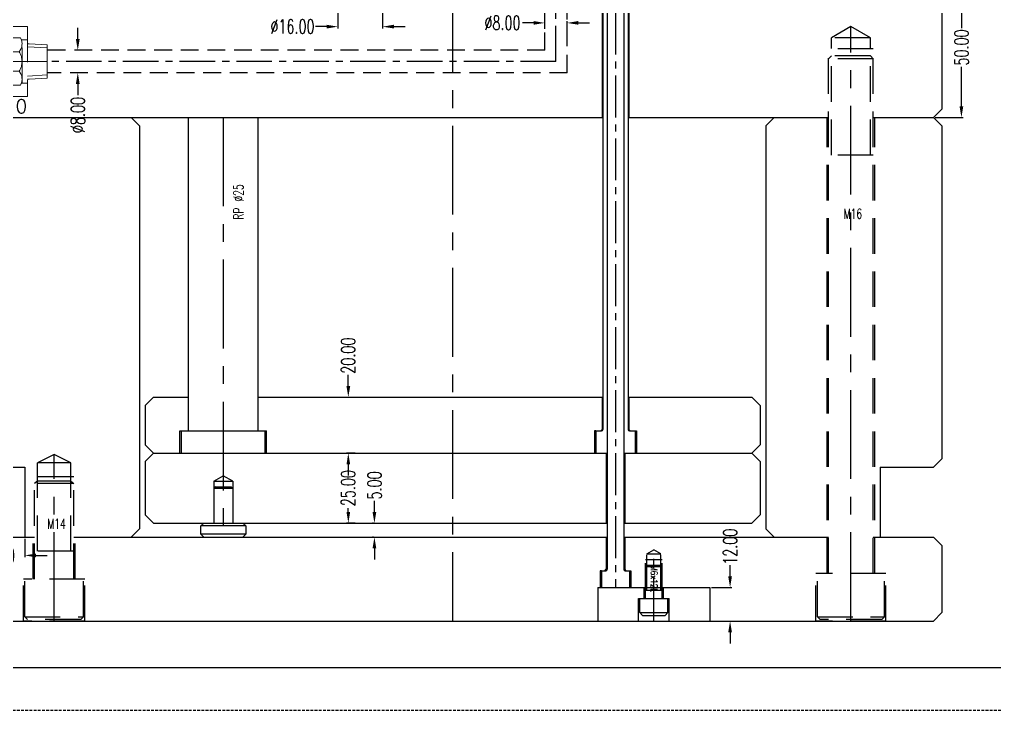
# Model space of a CAD drawing. Header units: inches. Extents: x 157915 to 159347, y -49911 to -48898.
# Drawn here: x 158091.5 to 158440.3, y -49911 to -49664.1 of the extents above; entities that cross this region are included whole.
import ezdxf
from ezdxf.enums import TextEntityAlignment as Align

# ---------------------------------------------------------------- set-up
doc = ezdxf.new("R2010")
doc.units = ezdxf.units.IN
doc.header["$LTSCALE"] = 2
doc.header["$MEASUREMENT"] = 0
doc.header["$PDMODE"] = 3
doc.header["$PDSIZE"] = 0.3125
for name, pattern in [('ACAD_ISO08W100', [36, 24, -3, 6, -3]), ('CENTER', [50.8, 31.75, -6.35, 6.35, -6.35]), ('CENTER2', [1.125, 0.75, -0.125, 0.125, -0.125]), ('DASHED', [0.75, 0.5, -0.25]), ('DASHED2', [0.375, 0.25, -0.125]), ('HIDDEN', [9.525, 6.35, -3.175])]:
    doc.linetypes.add(name, pattern=pattern)
doc.layers.get('0').update_dxf_attribs({"linetype": 'CONTINUOUS'})
doc.layers.get('Defpoints').update_dxf_attribs({"linetype": 'CONTINUOUS'})
for name, color, linetype in [('5', 5, 'CONTINUOUS'), ('A', 7, 'CONTINUOUS'), ('CL', 1, 'ACAD_ISO08W100'), ('COOL', 171, 'CONTINUOUS'), ('PIN', 4, 'CONTINUOUS'), ('SCREW', 52, 'HIDDEN'), ('text', 7, 'CONTINUOUS'), ('wr1', 97, 'DASHED2'), ('WT', 4, 'CONTINUOUS'), ('壓塊', 157, 'CONTINUOUS')]:
    doc.layers.add(name, color=color, linetype=linetype)
doc.layers.add('dim', color=3, linetype='CONTINUOUS', lineweight=15)
doc.styles.add('ROMANC', font='romanc', dxfattribs={"width": 0.6, "height": 1})
doc.styles.get("Standard").update_dxf_attribs({"font": 'txt.shx', "width": 0.67})
doc.dimstyles.new('2.00', dxfattribs={"dimtxt": 5, "dimasz": 4, "dimexe": 0.666, "dimexo": 0.626, "dimgap": 1, "dimtad": 0, "dimzin": 0, "dimdsep": 46, "dimtxsty": 'Standard', "dimcen": 0.09, "dimclrd": 3, "dimclre": 3, "dimclrt": 7, "dimazin": 0, "dimtfac": 1, "dimtofl": 0, "dimtmove": 0, "dimatfit": 0, "dimfxl": 0, "dimtolj": 1, "dimtzin": 0, "dimarcsym": 0})

# ---------------------------------------------------------------- blocks, each defined once
blk = doc.blocks.new('*D37150')
at = {"layer": 'Defpoints', "color": 0}
for p in [(158093.44, -49849.07), (158071.44, -49852.07), (158071.44, -49855.62)]:
    blk.add_point(p, dxfattribs=at)
at = {"layer": 'dim', "color": 3, "linetype": 'ByBlock', "lineweight": -2}
for p, q in [((158093.44, -49849.7), (158093.44, -49856.29)), ((158071.44, -49852.7), (158071.44, -49856.29)), ((158067.44, -49855.62), (158063.44, -49855.62)), ((158097.44, -49855.62), (158101.44, -49855.62))]:
    blk.add_line(p, q, dxfattribs=at)
at = {"layer": 'dim', "color": 3, "linetype": 'ByBlock'}
for points in [[(158067.44, -49856.29), (158067.44, -49854.95), (158071.44, -49855.62)], [(158097.44, -49854.95), (158097.44, -49856.29), (158093.44, -49855.62)]]:
    blk.add_solid(points, dxfattribs=at)
at = {"layer": 'dim', "color": 7, "linetype": 'ByBlock', "insert": (158083.52, -49855.62), "char_height": 5, "attachment_point": 5}
blk.add_mtext('\\A1;22.00', dxfattribs=at)
blk = doc.blocks.new('*D37153')
at = {"layer": 'Defpoints', "color": 0}
for p in [(158209.16, -49819.07), (158212.28, -49819.07), (158212.28, -49844.07)]:
    blk.add_point(p, dxfattribs=at)
at = {"layer": 'dim', "color": 3, "linetype": 'ByBlock', "lineweight": -2}
for p, q in [((158211.66, -49819.07), (158208.5, -49819.07)), ((158209.16, -49823.07), (158209.16, -49824.43)), ((158209.16, -49840.07), (158209.16, -49838.71)), ((158211.66, -49844.07), (158208.5, -49844.07))]:
    blk.add_line(p, q, dxfattribs=at)
at = {"layer": 'dim', "color": 3, "linetype": 'ByBlock'}
for points in [[(158209.83, -49823.07), (158208.5, -49823.07), (158209.16, -49819.07)], [(158208.5, -49840.07), (158209.83, -49840.07), (158209.16, -49844.07)]]:
    blk.add_solid(points, dxfattribs=at)
at = {"layer": 'dim', "color": 7, "linetype": 'ByBlock', "insert": (158209.16, -49831.57), "char_height": 5, "attachment_point": 5, "rotation": 90}
blk.add_mtext('\\A1;25.00', dxfattribs=at)
blk = doc.blocks.new('*D37154')
at = {"layer": 'Defpoints', "color": 0}
for p in [(158198.97, -49799.07), (158209.16, -49799.07), (158198.97, -49819.07)]:
    blk.add_point(p, dxfattribs=at)
at = {"layer": 'dim', "color": 3, "linetype": 'ByBlock', "lineweight": -2}
for p, q in [((158209.16, -49795.07), (158209.16, -49791.07)), ((158199.6, -49799.07), (158209.83, -49799.07)), ((158199.6, -49819.07), (158209.83, -49819.07)), ((158209.16, -49823.07), (158209.16, -49827.07))]:
    blk.add_line(p, q, dxfattribs=at)
at = {"layer": 'dim', "color": 3, "linetype": 'ByBlock'}
for points in [[(158208.5, -49795.07), (158209.83, -49795.07), (158209.16, -49799.07)], [(158209.83, -49823.07), (158208.5, -49823.07), (158209.16, -49819.07)]]:
    blk.add_solid(points, dxfattribs=at)
at = {"layer": 'dim', "color": 7, "linetype": 'ByBlock', "insert": (158209.16, -49784.21), "char_height": 5, "attachment_point": 5, "rotation": 90}
blk.add_mtext('\\A1;20.00', dxfattribs=at)
blk = doc.blocks.new('*D37155')
at = {"layer": 'Defpoints', "color": 0}
for p in [(158218.5, -49844.07), (158218.81, -49844.07), (158218.81, -49849.07)]:
    blk.add_point(p, dxfattribs=at)
at = {"layer": 'dim', "color": 3, "linetype": 'ByBlock', "lineweight": -2}
for p, q in [((158218.5, -49840.07), (158218.5, -49836.07)), ((158218.18, -49844.07), (158217.83, -49844.07)), ((158218.18, -49849.07), (158217.83, -49849.07)), ((158218.5, -49853.07), (158218.5, -49857.07))]:
    blk.add_line(p, q, dxfattribs=at)
at = {"layer": 'dim', "color": 3, "linetype": 'ByBlock'}
for points in [[(158217.83, -49840.07), (158219.16, -49840.07), (158218.5, -49844.07)], [(158219.16, -49853.07), (158217.83, -49853.07), (158218.5, -49849.07)]]:
    blk.add_solid(points, dxfattribs=at)
at = {"layer": 'dim', "color": 7, "linetype": 'ByBlock', "insert": (158218.5, -49830.6), "char_height": 5, "attachment_point": 5, "rotation": 90}
blk.add_mtext('\\A1;5.00', dxfattribs=at)
blk = doc.blocks.new('*D37241')
at = {"layer": 'Defpoints', "color": 0}
for p in [(158421.44, -49649.07), (158428.47, -49649.07), (158418.44, -49699.07)]:
    blk.add_point(p, dxfattribs=at)
at = {"layer": 'dim', "color": 3, "linetype": 'ByBlock', "lineweight": -2}
for p, q in [((158422.07, -49649.07), (158429.14, -49649.07)), ((158428.47, -49653.07), (158428.47, -49667.21)), ((158428.47, -49695.07), (158428.47, -49680.93)), ((158419.07, -49699.07), (158429.14, -49699.07))]:
    blk.add_line(p, q, dxfattribs=at)
at = {"layer": 'dim', "color": 3, "linetype": 'ByBlock'}
for points in [[(158429.14, -49653.07), (158427.8, -49653.07), (158428.47, -49649.07)], [(158427.8, -49695.07), (158429.14, -49695.07), (158428.47, -49699.07)]]:
    blk.add_solid(points, dxfattribs=at)
at = {"layer": 'dim', "color": 7, "linetype": 'ByBlock', "insert": (158428.47, -49674.07), "char_height": 5, "attachment_point": 5, "rotation": 90}
blk.add_mtext('\\A1;50.00', dxfattribs=at)
blk = doc.blocks.new('*D37271')
at = {"layer": 'Defpoints', "color": 0}
for p in [(158287.44, -49665.28), (158279.44, -49668.03), (158287.44, -49669.07)]:
    blk.add_point(p, dxfattribs=at)
at = {"layer": 'dim', "color": 3, "linetype": 'ByBlock', "lineweight": -2}
for p, q in [((158275.44, -49665.28), (158271.44, -49665.28)), ((158279.44, -49667.41), (158279.44, -49664.61)), ((158287.44, -49668.44), (158287.44, -49664.61)), ((158291.44, -49665.28), (158295.44, -49665.28))]:
    blk.add_line(p, q, dxfattribs=at)
at = {"layer": 'dim', "color": 3, "linetype": 'ByBlock'}
for points in [[(158275.44, -49665.94), (158275.44, -49664.61), (158279.44, -49665.28)], [(158291.44, -49664.61), (158291.44, -49665.94), (158287.44, -49665.28)]]:
    blk.add_solid(points, dxfattribs=at)
at = {"layer": 'dim', "color": 7, "linetype": 'ByBlock', "insert": (158264.3, -49665.28), "char_height": 5, "attachment_point": 5}
blk.add_mtext('%%c8.00', dxfattribs=at)
blk = doc.blocks.new('*D37272')
at = {"layer": 'Defpoints', "color": 0}
for p in [(158114.85, -49675.07), (158112.38, -49683.07), (158114.6, -49683.07)]:
    blk.add_point(p, dxfattribs=at)
at = {"layer": 'dim', "color": 3, "linetype": 'ByBlock', "lineweight": -2}
for p, q in [((158112.38, -49671.07), (158112.38, -49667.07)), ((158114.22, -49675.07), (158111.72, -49675.07)), ((158113.98, -49683.07), (158111.72, -49683.07)), ((158112.38, -49687.07), (158112.38, -49691.07))]:
    blk.add_line(p, q, dxfattribs=at)
at = {"layer": 'dim', "color": 3, "linetype": 'ByBlock'}
for points in [[(158111.72, -49671.07), (158113.05, -49671.07), (158112.38, -49675.07)], [(158113.05, -49687.07), (158111.72, -49687.07), (158112.38, -49683.07)]]:
    blk.add_solid(points, dxfattribs=at)
at = {"layer": 'dim', "color": 7, "linetype": 'ByBlock', "insert": (158112.38, -49698.21), "char_height": 5, "attachment_point": 5, "rotation": 90}
blk.add_mtext('%%c8.00', dxfattribs=at)
blk = doc.blocks.new('*D37276')
at = {"layer": 'Defpoints', "color": 0}
for p in [(158205.44, -49655.07), (158221.44, -49655.07), (158205.44, -49666.62)]:
    blk.add_point(p, dxfattribs=at)
at = {"layer": 'dim', "color": 3, "linetype": 'ByBlock', "lineweight": -2}
for p, q in [((158205.44, -49655.7), (158205.44, -49667.28)), ((158221.44, -49655.7), (158221.44, -49667.28)), ((158201.44, -49666.62), (158197.44, -49666.62)), ((158225.44, -49666.62), (158229.44, -49666.62))]:
    blk.add_line(p, q, dxfattribs=at)
at = {"layer": 'dim', "color": 3, "linetype": 'ByBlock'}
for points in [[(158201.44, -49667.28), (158201.44, -49665.95), (158205.44, -49666.62)], [(158225.44, -49665.95), (158225.44, -49667.28), (158221.44, -49666.62)]]:
    blk.add_solid(points, dxfattribs=at)
at = {"layer": 'dim', "color": 7, "linetype": 'ByBlock', "insert": (158189.19, -49666.62), "char_height": 5, "attachment_point": 5}
blk.add_mtext('%%c16.00', dxfattribs=at)
blk = doc.blocks.new('20160304.100245')
at = {"linetype": 'HIDDEN'}
for p, q in [((-5.5, 0), (-5.5, -8)), ((5.5, 0), (5.5, -8)), ((-3.5, -8), (-3.5, -12)), ((3.5, -8), (3.5, -12))]:
    blk.add_line(p, q, dxfattribs=at)
at = {"layer": 'SCREW', "linetype": 'CENTER', "ltscale": 0.25}
blk.add_line((0, 0), (0, -25.44), dxfattribs=at)
at = {"layer": 'SCREW'}
for p, q in [((-5, -3), (-4, -2)), ((5, -3), (-5, -3)), ((-5, -3), (-5, -8)), ((4, -2), (-4, -2)), ((5, -3), (5, -8)), ((5.5, -8), (-5.5, -8)), ((-3, -8), (-3, -22)), ((3, -8), (3, -22)), ((3, -11), (-3, -11)), ((-2.5, -11), (-2.5, -24)), ((2.5, -11), (2.5, -24)), ((-2.5, -20), (-3, -19.5)), ((3, -19.5), (-3, -19.5)), ((2.5, -20), (-2.5, -20)), ((2.5, -20), (3, -19.5)), ((3, -22), (-3, -22)), ((2.5, -24), (-2.5, -24)), ((-2.5, -24), (0, -25.44)), ((2.5, -24), (0, -25.44))]:
    blk.add_line(p, q, dxfattribs=at)
at = {"layer": 'SCREW', "linetype": 'Continuous'}
blk.add_line((5, -3), (4, -2), dxfattribs=at)
at = {"layer": 'dim', "linetype": 'ByBlock', "ltscale": 0.3, "style": 'ROMANC', "width": 0.8}
blk.add_text('M6x12L', height=2.383, rotation=90, dxfattribs=at).set_placement((1.09, -19.95))
blk = doc.blocks.new('*D37452')
at = {"layer": 'Defpoints', "color": 0}
for p in [(158338.44, -49867.07), (158345.72, -49867.07), (158338.44, -49879.07)]:
    blk.add_point(p, dxfattribs=at)
at = {"layer": 'dim', "color": 3, "linetype": 'ByBlock', "lineweight": -2}
for p, q in [((158345.72, -49863.07), (158345.72, -49859.07)), ((158339.07, -49867.07), (158346.38, -49867.07)), ((158339.07, -49879.07), (158346.38, -49879.07)), ((158345.72, -49883.07), (158345.72, -49887.07))]:
    blk.add_line(p, q, dxfattribs=at)
at = {"layer": 'dim', "color": 3, "linetype": 'ByBlock'}
for points in [[(158345.05, -49863.07), (158346.38, -49863.07), (158345.72, -49867.07)], [(158346.38, -49883.07), (158345.05, -49883.07), (158345.72, -49879.07)]]:
    blk.add_solid(points, dxfattribs=at)
at = {"layer": 'dim', "color": 7, "linetype": 'ByBlock', "insert": (158345.72, -49852.49), "char_height": 5, "attachment_point": 5, "rotation": 90}
blk.add_mtext('\\A1;12.00', dxfattribs=at)
blk = doc.blocks.new('20150129.111502')
at = {"layer": '5', "color": 122, "linetype": 'HIDDEN', "lineweight": 0}
for p, q in [((0, 14.5), (0, -14.5)), ((2, 12.5), (0, 14.5)), ((2, 12.5), (2, -12.5)), ((23, 12.5), (2, 12.5)), ((23, -12.5), (23, 12.5)), ((2, -9.5), (2, 9.5)), ((4.01, 9.5), (2, 9.5)), ((4.01, 6.4), (4.01, 9.5)), ((5.51, 6.4), (5.51, 7)), ((6.51, 7), (5.51, 7)), ((5.51, 6.4), (5.51, 7)), ((6.51, -7), (6.51, 7)), ((7.51, -8), (7.51, 8)), ((9.33, 8), (7.51, 8)), ((9, 8), (9, -8)), ((20.43, 8.5), (9.57, 8.5)), ((23, 7.75), (20.77, 7.75)), ((21, 7.75), (21, -7.75)), ((4.01, -6.4), (4.01, 6.4)), ((5.51, 6.4), (4.01, 6.4)), ((5.51, -6.4), (5.51, 6.4)), ((20.01, 3.5), (9.99, 3.5)), ((23.56, 6.35), (23, 6.35)), ((23, 5.19), (30, 4.82)), ((23.56, 6.35), (30, 6.01)), ((30, 6.01), (30, -6.01)), ((5.51, -6.4), (4.01, -6.4)), ((4.01, -6.4), (4.01, -9.5)), ((5.51, -6.4), (5.51, -7)), ((5.51, -6.4), (5.51, -7)), ((20.01, -3.5), (9.99, -3.5)), ((23, -5.19), (30, -4.82)), ((23.56, -6.35), (23, -6.35)), ((23.56, -6.35), (30, -6.01)), ((4.01, -9.5), (2, -9.5)), ((6.51, -7), (5.51, -7)), ((9.33, -8), (7.51, -8)), ((20.43, -8.5), (9.57, -8.5)), ((23, -7.75), (20.77, -7.75)), ((2, -12.5), (0, -14.5)), ((23, -12.5), (2, -12.5))]:
    blk.add_line(p, q, dxfattribs=at)
at = {"layer": '5', "color": 122, "linetype": 'CENTER', "lineweight": 0, "ltscale": 0.5}
blk.add_line((0, 0), (30, 0), dxfattribs=at)
at = {"layer": '5', "color": 122, "linetype": 'HIDDEN', "lineweight": 0}
for centre, radius, start, end in [((7.51, 7), 1, 90, 180), ((13.47, 6.32), 4.47, 150.752, 219.0183), ((16.53, 6.32), 4.47, 320.9817, 29.248), ((15.66, 0), 6.66, 148.3016, 211.6984), ((14.34, 0), 6.66, 328.3016, 31.6984), ((13.47, -6.32), 4.47, 140.9817, 209.248), ((16.53, -6.32), 4.47, 330.752, 39.0183), ((7.51, -7), 1, 180, 270)]:
    blk.add_arc(centre, radius, start, end, dxfattribs=at)

msp = doc.modelspace()

# ---------------------------------------------------------------- linework, layer by layer
at = {"linetype": 'Continuous'}
for p, q in [((158421.445, -49602.071), (158421.445, -49696.071)), ((158421.445, -49696.071), (158418.445, -49699.071)), ((158074.445, -49699.071), (158300.235, -49699.071)), ((158131.445, -49699.071), (158134.445, -49702.071)), ((158309.235, -49699.071), (158380.945, -49699.071)), ((158358.445, -49702.071), (158361.445, -49699.071)), ((158396.945, -49699.071), (158418.445, -49699.071)), ((158418.445, -49699.071), (158421.445, -49702.071)), ((158134.445, -49702.071), (158134.445, -49846.071)), ((158358.445, -49702.071), (158358.445, -49846.071)), ((158421.445, -49702.071), (158421.445, -49821.071)), ((158136.445, -49802.071), (158139.445, -49799.071)), ((158139.445, -49799.071), (158151.945, -49799.071)), ((158176.945, -49799.071), (158300.235, -49799.071)), ((158309.235, -49799.071), (158353.445, -49799.071)), ((158353.445, -49799.071), (158356.445, -49802.071)), ((158136.445, -49802.071), (158136.445, -49816.071)), ((158356.445, -49802.071), (158356.445, -49816.071)), ((158139.445, -49819.071), (158136.445, -49816.071)), ((158356.445, -49816.071), (158353.445, -49819.071)), ((158136.445, -49822.071), (158139.445, -49819.071)), ((158139.445, -49819.071), (158301.735, -49819.071)), ((158307.735, -49819.071), (158353.445, -49819.071)), ((158353.445, -49819.071), (158356.445, -49822.071)), ((158136.445, -49822.071), (158136.445, -49841.071)), ((158356.445, -49822.071), (158356.445, -49841.071)), ((158421.445, -49821.071), (158418.445, -49824.071)), ((158074.445, -49824.071), (158093.445, -49824.071)), ((158093.445, -49824.071), (158093.445, -49849.071)), ((158399.445, -49824.071), (158399.445, -49849.071)), ((158399.445, -49824.071), (158418.445, -49824.071)), ((158161.095, -49829.071), (158164.445, -49827.137)), ((158161.095, -49829.071), (158167.795, -49829.071)), ((158161.095, -49829.071), (158161.095, -49844.071)), ((158167.795, -49829.071), (158164.445, -49827.137)), ((158167.795, -49829.071), (158167.795, -49844.071)), ((158161.595, -49831.071), (158161.095, -49831.571)), ((158161.095, -49831.571), (158167.795, -49831.571)), ((158161.595, -49831.071), (158167.295, -49831.071)), ((158167.295, -49831.071), (158167.795, -49831.571)), ((158136.445, -49841.071), (158139.445, -49844.071)), ((158139.445, -49844.071), (158301.735, -49844.071)), ((158156.445, -49845.071), (158157.445, -49844.071)), ((158157.445, -49844.071), (158171.445, -49844.071)), ((158171.445, -49844.071), (158172.445, -49845.071)), ((158307.735, -49844.071), (158353.445, -49844.071)), ((158356.445, -49841.071), (158353.445, -49844.071)), ((158131.445, -49849.071), (158134.445, -49846.071)), ((158156.445, -49848.071), (158156.445, -49845.071)), ((158172.445, -49845.071), (158156.445, -49845.071)), ((158172.445, -49845.071), (158172.445, -49848.071)), ((158361.445, -49849.071), (158358.445, -49846.071)), ((158074.445, -49849.071), (158096.945, -49849.071)), ((158110.945, -49849.071), (158301.735, -49849.071)), ((158172.445, -49848.071), (158156.445, -49848.071)), ((158157.445, -49849.071), (158156.445, -49848.071)), ((158157.445, -49849.071), (158171.445, -49849.071)), ((158172.445, -49848.071), (158171.445, -49849.071)), ((158307.735, -49849.071), (158380.945, -49849.071)), ((158396.945, -49849.071), (158418.445, -49849.071)), ((158418.445, -49849.071), (158421.445, -49852.071)), ((158421.445, -49852.071), (158421.445, -49876.071)), ((158074.445, -49879.071), (158418.445, -49879.071)), ((158421.445, -49876.071), (158418.445, -49879.071))]:
    msp.add_line(p, q, dxfattribs=at)
at = {"linetype": 'HIDDEN'}
for p, q in [((158388.945, -49666.571), (158381.945, -49670.571)), ((158395.945, -49670.571), (158388.945, -49666.571)), ((158381.945, -49712.532), (158381.945, -49670.571)), ((158395.945, -49670.571), (158381.945, -49670.571)), ((158395.945, -49712.532), (158395.945, -49670.571)), ((158380.945, -49862.071), (158380.945, -49674.571)), ((158396.945, -49674.571), (158380.945, -49674.571)), ((158396.945, -49862.071), (158396.945, -49674.571)), ((158380.945, -49678.071), (158381.945, -49677.071)), ((158396.945, -49678.071), (158380.945, -49678.071)), ((158395.945, -49677.071), (158381.945, -49677.071)), ((158395.945, -49677.071), (158396.945, -49678.071)), ((158380.445, -49862.071), (158380.445, -49699.071)), ((158397.445, -49862.071), (158397.445, -49699.071)), ((158396.945, -49712.532), (158380.945, -49712.532)), ((158103.945, -49819.571), (158097.945, -49822.571)), ((158109.945, -49822.571), (158103.945, -49819.571)), ((158097.945, -49854.071), (158097.945, -49822.571)), ((158109.945, -49822.571), (158097.945, -49822.571)), ((158109.945, -49854.071), (158109.945, -49822.571)), ((158096.945, -49864.071), (158096.945, -49827.571)), ((158110.945, -49827.571), (158096.945, -49827.571)), ((158097.945, -49829.071), (158096.945, -49829.871)), ((158110.945, -49829.871), (158096.945, -49829.871)), ((158109.945, -49829.071), (158097.945, -49829.071)), ((158109.945, -49829.071), (158110.945, -49829.871)), ((158110.945, -49864.071), (158110.945, -49827.571)), ((158096.445, -49864.071), (158096.445, -49849.071)), ((158111.445, -49864.071), (158111.445, -49849.071)), ((158110.945, -49854.071), (158096.945, -49854.071)), ((158092.945, -49879.071), (158092.945, -49864.071)), ((158114.945, -49864.071), (158092.945, -49864.071)), ((158093.445, -49877.571), (158093.445, -49864.071)), ((158114.445, -49877.571), (158114.445, -49864.071)), ((158114.945, -49879.071), (158114.945, -49864.071)), ((158401.445, -49862.071), (158376.445, -49862.071)), ((158376.445, -49879.071), (158376.445, -49862.071)), ((158376.945, -49877.571), (158376.945, -49862.071)), ((158400.945, -49877.571), (158400.945, -49862.071)), ((158401.445, -49879.071), (158401.445, -49862.071)), ((158114.945, -49879.071), (158092.945, -49879.071)), ((158093.445, -49877.571), (158114.445, -49877.571)), ((158093.445, -49877.571), (158094.445, -49878.571)), ((158113.445, -49878.571), (158094.445, -49878.571)), ((158113.445, -49878.571), (158114.445, -49877.571)), ((158401.445, -49879.071), (158376.445, -49879.071)), ((158376.945, -49877.571), (158400.945, -49877.571)), ((158376.945, -49877.571), (158377.945, -49878.571)), ((158399.945, -49878.571), (158377.945, -49878.571)), ((158399.945, -49878.571), (158400.945, -49877.571))]:
    msp.add_line(p, q, dxfattribs=at)
for p, q in [((158151.945, -49811.071), (158151.945, -49699.071)), ((158176.945, -49811.071), (158176.945, -49699.071)), ((158148.945, -49811.071), (158179.945, -49811.071)), ((158148.945, -49819.071), (158148.945, -49811.071)), ((158149.445, -49819.071), (158149.445, -49811.071)), ((158179.445, -49819.071), (158179.445, -49811.071)), ((158179.945, -49819.071), (158179.945, -49811.071)), ((158149.445, -49819.071), (158179.445, -49819.071))]:
    msp.add_line(p, q)
at = {"layer": 'A'}
msp.add_line((159331.812, -49895.745), (157930.351, -49895.745), dxfattribs=at)
at = {"layer": 'A', "linetype": 'DASHED'}
msp.add_line((159347.109, -49911.041), (157915.055, -49911.041), dxfattribs=at)
at = {"layer": 'CL', "color": 7, "linetype": 'CENTER', "ltscale": 0.5}
for p, q in [((158246.445, -49448.071), (158246.445, -49879.071)), ((158388.945, -49879.071), (158388.945, -49666.571)), ((158164.445, -49699.071), (158164.445, -49849.071)), ((158103.945, -49879.071), (158103.945, -49819.571))]:
    msp.add_line(p, q, dxfattribs=at)
at = {"layer": 'PIN', "color": 143, "linetype": 'CENTER2', "ltscale": 10}
msp.add_line((158304.735, -49594.046), (158304.735, -49867.071), dxfattribs=at)
at = {"layer": 'PIN', "color": 123}
for p, q in [((158300.235, -49599.071), (158300.235, -49810.571)), ((158309.235, -49599.071), (158309.235, -49810.571)), ((158299.935, -49634.071), (158299.935, -49699.071)), ((158309.535, -49634.071), (158309.535, -49699.071)), ((158299.935, -49799.071), (158299.935, -49810.571)), ((158309.535, -49799.071), (158309.535, -49810.571)), ((158297.235, -49811.071), (158297.235, -49819.071)), ((158297.735, -49811.071), (158297.235, -49811.071)), ((158297.735, -49811.071), (158299.735, -49811.071)), ((158297.735, -49811.071), (158297.735, -49819.071)), ((158299.435, -49811.071), (158299.935, -49810.571)), ((158299.935, -49810.571), (158300.235, -49810.571)), ((158309.535, -49810.571), (158309.235, -49810.571)), ((158310.035, -49811.071), (158309.535, -49810.571)), ((158309.735, -49811.071), (158311.735, -49811.071)), ((158311.735, -49811.071), (158311.735, -49819.071)), ((158311.735, -49811.071), (158312.235, -49811.071)), ((158312.235, -49811.071), (158312.235, -49819.071)), ((158297.735, -49819.071), (158301.735, -49819.071)), ((158307.735, -49819.071), (158311.735, -49819.071))]:
    msp.add_line(p, q, dxfattribs=at)
at = {"layer": 'PIN', "color": 143}
for p, q in [((158301.735, -49598.955), (158301.735, -49860.571)), ((158307.735, -49598.955), (158307.735, -49860.571)), ((158301.435, -49819.071), (158301.435, -49844.071)), ((158308.035, -49819.071), (158308.035, -49844.071)), ((158301.435, -49849.071), (158301.435, -49860.571)), ((158308.035, -49849.071), (158308.035, -49860.571)), ((158299.235, -49861.071), (158299.235, -49867.071)), ((158299.735, -49861.071), (158301.235, -49861.071)), ((158299.735, -49861.071), (158299.735, -49867.071)), ((158300.935, -49861.071), (158301.435, -49860.571)), ((158301.435, -49860.571), (158301.735, -49860.571)), ((158308.035, -49860.571), (158307.735, -49860.571)), ((158308.535, -49861.071), (158308.035, -49860.571)), ((158308.235, -49861.071), (158309.735, -49861.071)), ((158309.735, -49861.071), (158309.735, -49867.071)), ((158310.235, -49861.071), (158310.235, -49867.071)), ((158299.735, -49867.071), (158309.735, -49867.071))]:
    msp.add_line(p, q, dxfattribs=at)
at = {"layer": 'PIN', "color": 143, "linetype": 'CENTER2'}
for p, q in [((158299.735, -49861.071), (158299.235, -49861.071)), ((158309.735, -49861.071), (158310.235, -49861.071))]:
    msp.add_line(p, q, dxfattribs=at)
at = {"layer": 'PIN', "color": 123}
for centre, start, end in [((158299.735, -49810.571), 270, 0), ((158309.735, -49810.571), 180, 270)]:
    msp.add_arc(centre, 0.5, start, end, dxfattribs=at)
at = {"layer": 'PIN', "color": 143}
for centre, start, end in [((158301.235, -49860.571), 270, 0), ((158308.235, -49860.571), 180, 270)]:
    msp.add_arc(centre, 0.5, start, end, dxfattribs=at)
at = {"layer": 'wr1', "linetype": 'HIDDEN', "ltscale": 0.5}
for p, q in [((158279.445, -49675.071), (158279.445, -49655.071)), ((158287.445, -49683.071), (158287.445, -49655.071)), ((158279.445, -49675.071), (158101.445, -49675.071)), ((158287.445, -49683.071), (158101.445, -49683.071))]:
    msp.add_line(p, q, dxfattribs=at)
at = {"layer": 'wr1', "linetype": 'CENTER', "ltscale": 0.2}
for q in [(158283.445, -49655.071), (158101.445, -49679.071)]:
    msp.add_line((158283.445, -49679.071), q, dxfattribs=at)
at = {"layer": '壓塊', "color": 67, "linetype": 'Continuous', "ltscale": 0.5}
for p, q in [((158298.445, -49867.071), (158298.445, -49879.071)), ((158298.445, -49867.071), (158338.445, -49867.071)), ((158338.445, -49867.071), (158338.445, -49879.071))]:
    msp.add_line(p, q, dxfattribs=at)

# ---------------------------------------------------------------- block references
at = {"layer": 'SCREW', "linetype": 'ByBlock', "ltscale": 0.3, "rotation": 180}
msp.add_blockref('20160304.100245', (158318.445, -49879.071), dxfattribs=at)
at = {"layer": 'WT', "linetype": 'ByBlock', "xscale": -0.9999999999999987, "rotation": -180}
msp.add_blockref('20150129.111502', (158071.445, -49679.071), dxfattribs=at)

# ---------------------------------------------------------------- texts
at = {"linetype": 'HIDDEN', "insert": (158101.491, -49842.499), "char_height": 3.6, "width": 4.25734, "attachment_point": 1}
msp.add_mtext('M14', dxfattribs=at)
at = {"layer": 'COOL', "color": 4}
msp.add_text('OUT10', height=4.8768, rotation=360, dxfattribs=at).set_placement((158083.842, -49695.055), align=Align.MIDDLE)
at = {"layer": 'text', "insert": (158168.054, -49735.662), "char_height": 3.6, "width": 30.63824, "attachment_point": 1, "rotation": 90}
msp.add_mtext('RP %%c25', dxfattribs=at)
at = {"layer": 'text', "insert": (158386.342, -49731.69), "char_height": 3.6, "width": 4.25734, "attachment_point": 1}
msp.add_mtext('M16', dxfattribs=at)

# ---------------------------------------------------------------- dimensions: what is measured, and where the dimension line sits
at = {"layer": 'dim', "linetype": 'ByBlock'}
for base, p1, p2, picture, middle in [((158428.469, -49649.071), (158418.445, -49699.071), (158421.445, -49649.071), '*D37241', (158428.469, -49674.071)), ((158209.163, -49799.071), (158198.973, -49819.071), (158198.973, -49799.071), '*D37154', (158209.163, -49784.208)), ((158209.163, -49819.071), (158212.284, -49844.071), (158212.284, -49819.071), '*D37153', (158209.163, -49831.571)), ((158218.498, -49844.071), (158218.809, -49849.071), (158218.809, -49844.071), '*D37155', (158218.498, -49830.604)), ((158345.716, -49867.071), (158338.445, -49879.071), (158338.445, -49867.071), '*D37452', (158345.716, -49852.488))]:
    dim = msp.add_linear_dim(base=base, p1=p1, p2=p2, angle=90, dimstyle='2.00', dxfattribs=at)
    dim.commit()
    dim.dimension.update_dxf_attribs({"geometry": picture, "text_midpoint": middle})
dim = msp.add_linear_dim(base=(158205.445, -49666.616), p1=(158221.445, -49655.071), p2=(158205.445, -49655.071), text='%%c<>', dimstyle='2.00', dxfattribs=at)
dim.commit()
dim.dimension.update_dxf_attribs({"geometry": '*D37276', "text_midpoint": (158189.187, -49666.616)})
dim = msp.add_linear_dim(base=(158287.445, -49665.276), p1=(158279.445, -49668.034), p2=(158287.445, -49669.071), text='%%c<>', dimstyle='2.00', dxfattribs=at)
dim.commit()
dim.dimension.update_dxf_attribs({"geometry": '*D37271', "text_midpoint": (158264.303, -49665.276), "dimtype": 160})
dim = msp.add_linear_dim(base=(158112.384, -49683.071), p1=(158114.849, -49675.071), p2=(158114.603, -49683.071), angle=90, text='%%c<>', dimstyle='2.00', dxfattribs=at)
dim.commit()
dim.dimension.update_dxf_attribs({"geometry": '*D37272', "text_midpoint": (158112.384, -49698.213)})
dim = msp.add_linear_dim(base=(158071.445, -49855.621), p1=(158093.445, -49849.071), p2=(158071.445, -49852.071), dimstyle='2.00', dxfattribs=at)
dim.commit()
dim.dimension.update_dxf_attribs({"geometry": '*D37150', "text_midpoint": (158083.523, -49855.621), "dimtype": 160})

doc.saveas('drawing.dxf')
